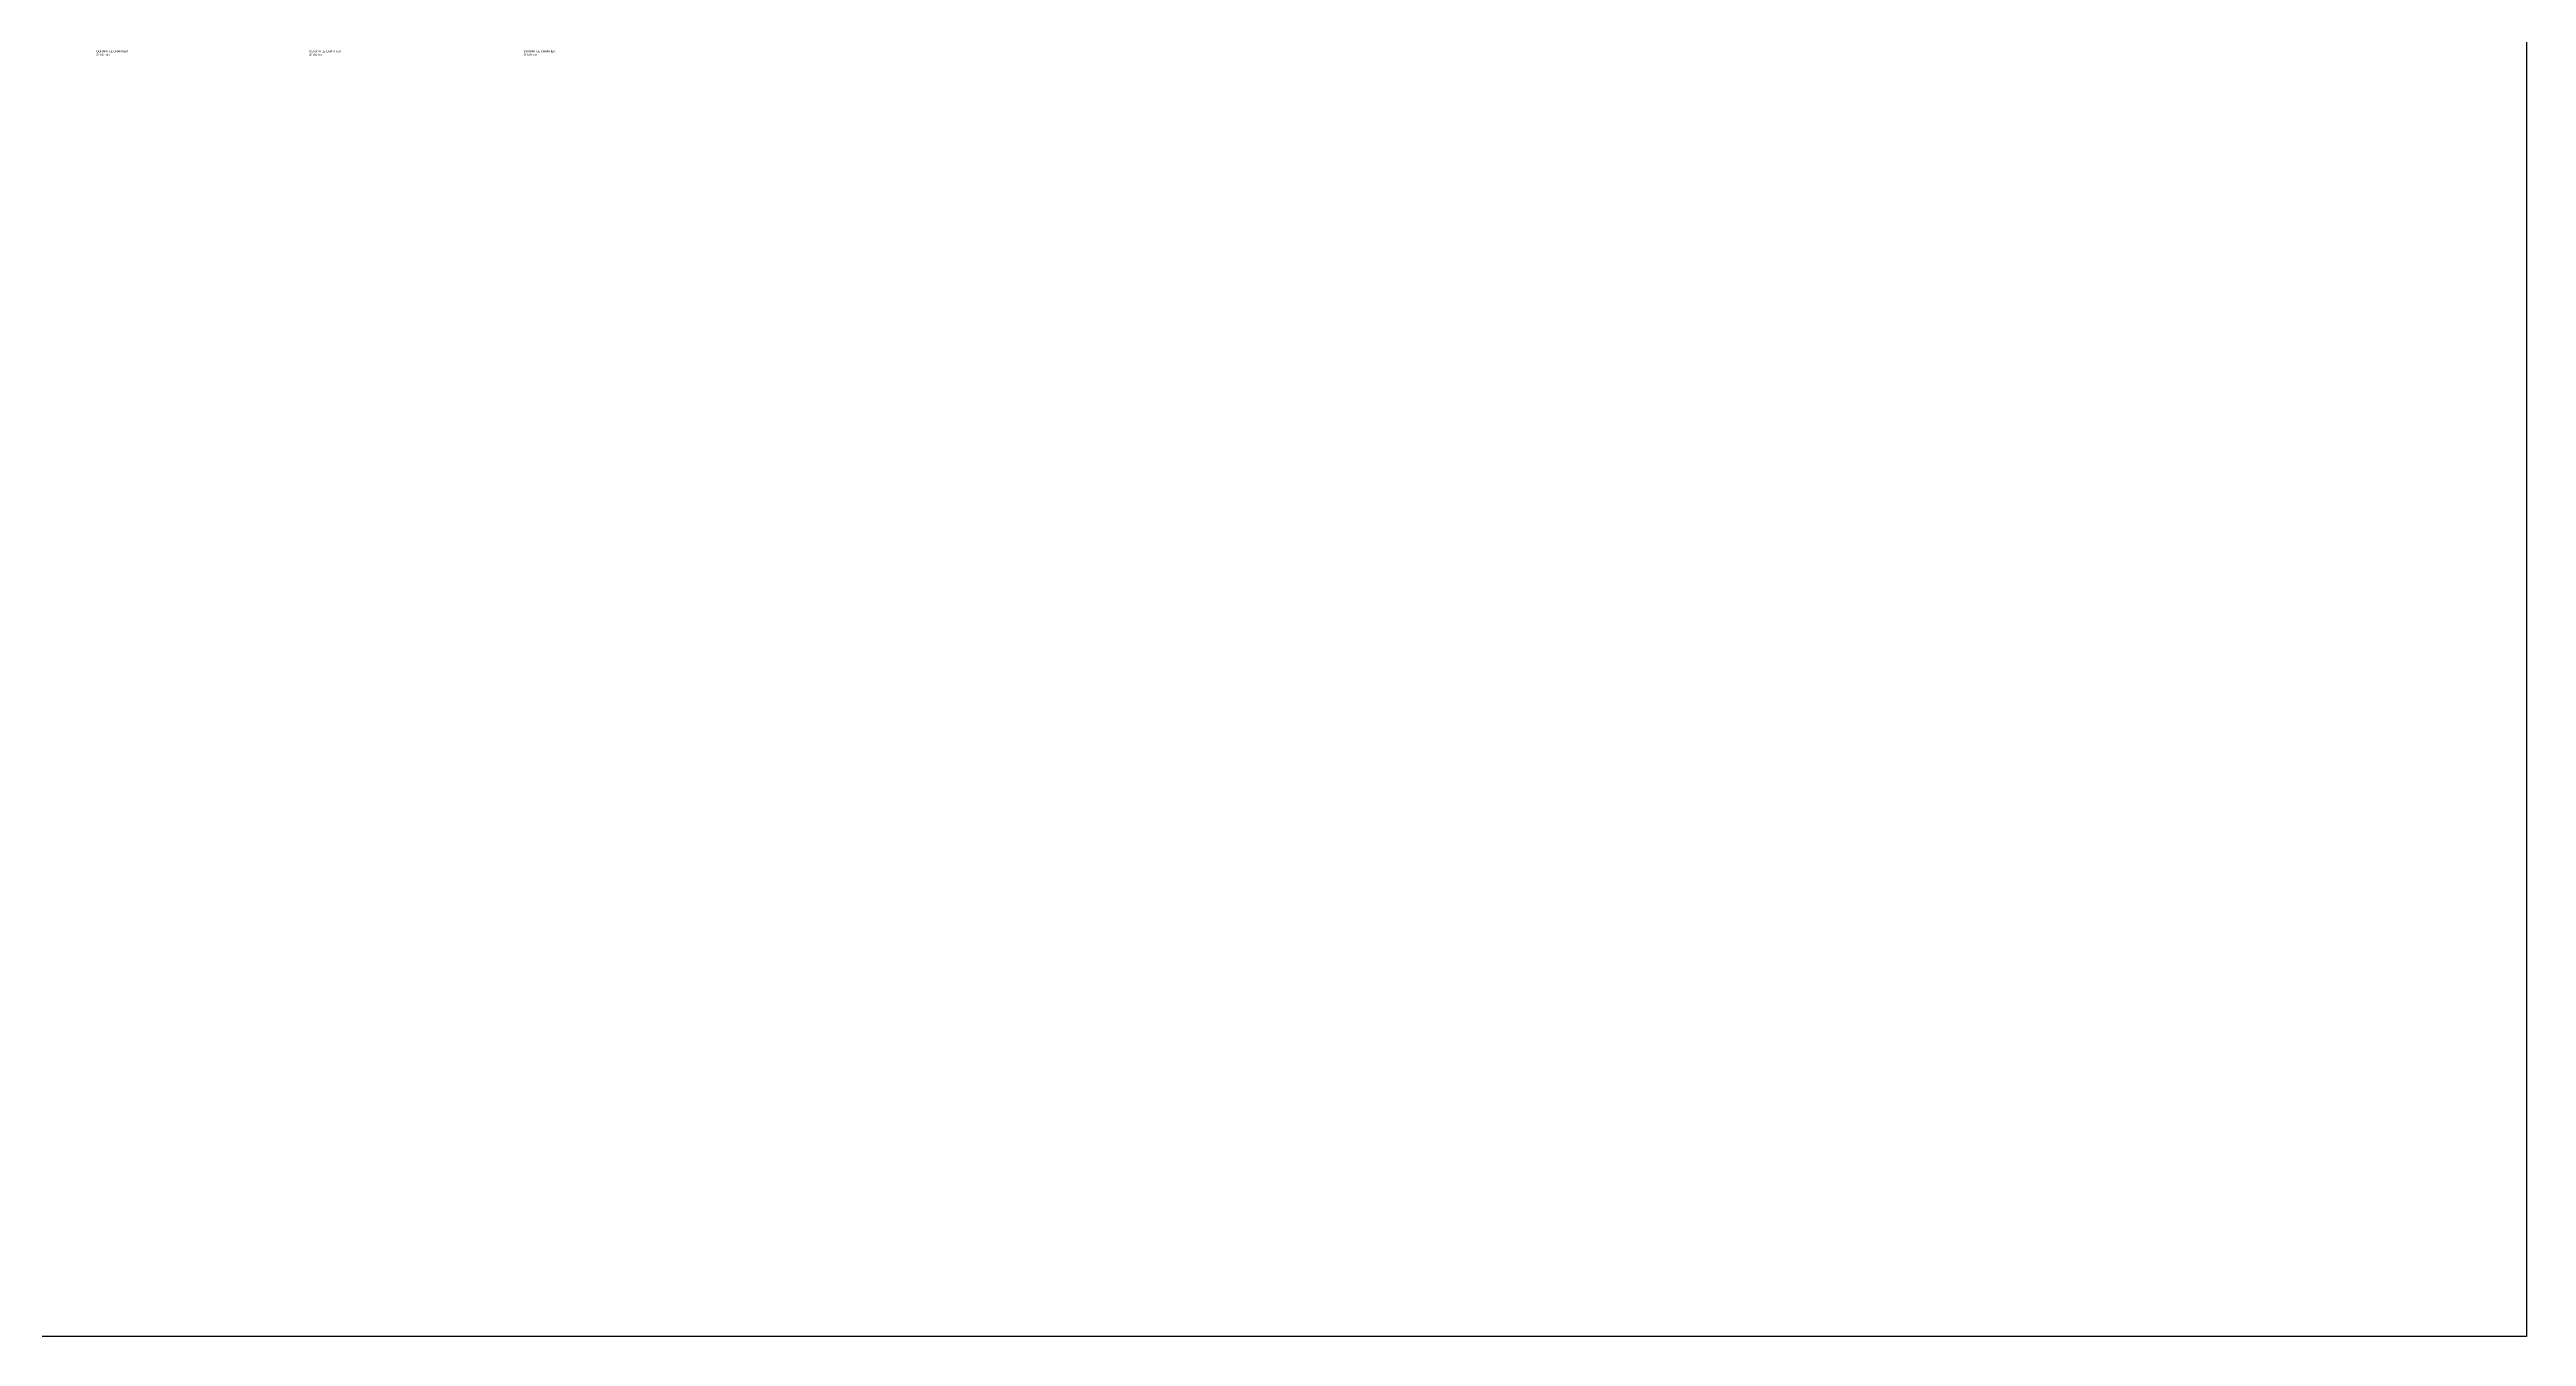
# Model space of a CAD drawing. Extents: x 67 to 63019, y 41 to 109009.
# Drawn here: x 189.5 to 340, y 40.5 to 118.8 of the extents above; entities that cross this region are included whole.
import ezdxf

# ---------------------------------------------------------------- set-up
doc = ezdxf.new("R2010")
doc.units = 0
doc.header["$MEASUREMENT"] = 0
doc.layers.add('no_plot', color=5, linetype='Continuous', plot=False)
doc.layers.add('TEXT035', color=1, linetype='Continuous')
doc.styles.add('ARIAL', font='arial.ttf')

msp = doc.modelspace()

# ---------------------------------------------------------------- linework, layer by layer
at = {"layer": 'no_plot', "color": 3}
msp.add_lwpolyline([(67.4431, 200.3647), (340.0004, 200.3647), (340.0004, 40.5267), (67.4431, 40.5267)], close=True, dxfattribs=at)

# ---------------------------------------------------------------- texts
at = {"layer": 'TEXT035', "style": 'ARIAL'}
for s, p in [('%%C 160 mm', (192.3158, 118.3845)), ('DURANT LE CHANTIER', (192.3158, 118.5982)), ('%%C 160 mm', (205.2482, 118.3845)), ('DURANT LE CHANTIER', (205.2482, 118.5982)), ('%%C 160 mm', (218.2831, 118.3845)), ('DURANT LE CHANTIER', (218.2831, 118.5982))]:
    msp.add_text(s, height=0.125, dxfattribs=at).set_placement(p)

doc.saveas('drawing.dxf')
